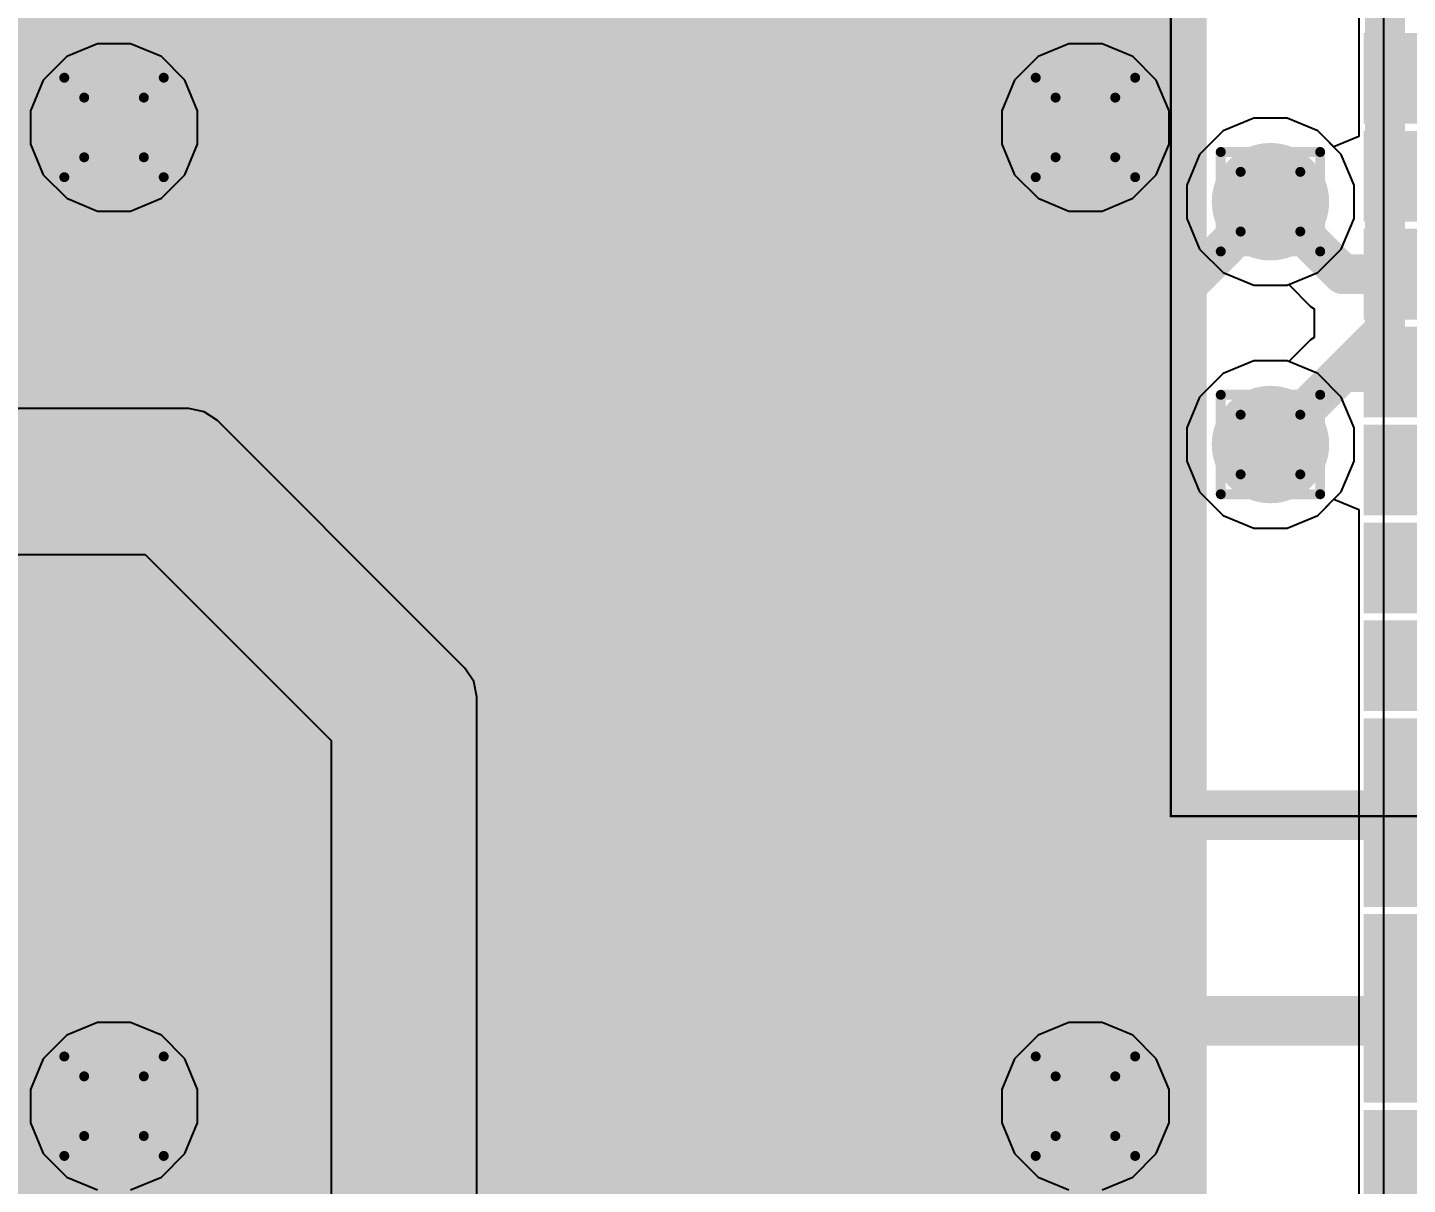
# Model space of a CAD drawing. Header units: inches. Extents: x -6 to 5433, y -4 to 5447.
# Drawn here: x 23.76 to 30.81, y 10.66 to 16.57 of the extents above; entities that cross this region are included whole.
import ezdxf

# ---------------------------------------------------------------- set-up
doc = ezdxf.new("R2010")
doc.units = ezdxf.units.IN
for name, color, linetype in [('Bottom Layer', 5, 'Continuous'), ('Drill Drawing', 1, 'Continuous'), ('Ground', 16, 'Continuous'), ('Mechanical 4', 56, 'Continuous'), ('Power', 76, 'Continuous'), ('Top Layer', 1, 'Continuous'), ('Top Paste', 8, 'Continuous'), ('Top Solder', 216, 'Continuous'), ('Via Holes', 16, 'Continuous')]:
    doc.layers.add(name, color=color, linetype=linetype)
doc.styles.add('Arial', font='', dxfattribs={"height": 0.2})
doc.styles.get('Arial').set_extended_font_data('Arial')

# ---------------------------------------------------------------- blocks, each defined once
blk = doc.blocks.new('64_VQFN__9_9__22')
at = {"layer": 'Top Layer'}
for points in [[(-3.00000035, 3.00000289), (3.00000035, 3.00000289), (3.00000035, -2.99999781), (-3.00000035, -2.99999781)], [(4.00499961, 2.88000186), (4.865000429999999, 2.88000186), (4.865000429999999, 2.62000238), (4.00499961, 2.62000238)], [(4.00499961, 2.38000286), (4.865000429999999, 2.38000286), (4.865000429999999, 2.12000338), (4.00499961, 2.12000338)], [(4.00499961, 1.88000132), (4.865000429999999, 1.88000132), (4.865000429999999, 1.62000184), (4.00499961, 1.62000184)], [(4.00499961, 1.38000232), (4.865000429999999, 1.38000232), (4.865000429999999, 1.12000284), (4.00499961, 1.12000284)], [(4.00499961, 0.8800033199999999), (4.865000429999999, 0.8800033199999999), (4.865000429999999, 0.62000384), (4.00499961, 0.62000384)], [(4.00499961, 0.38000178), (4.865000429999999, 0.38000178), (4.865000429999999, 0.1200023), (4.00499961, 0.1200023)], [(4.00499961, -0.11999722), (4.865000429999999, -0.11999722), (4.865000429999999, -0.3799967), (4.00499961, -0.3799967)], [(4.00499961, -0.61999876), (4.865000429999999, -0.61999876), (4.865000429999999, -0.8799982399999999), (4.00499961, -0.8799982399999999)], [(4.00499961, -1.11999776), (4.865000429999999, -1.11999776), (4.865000429999999, -1.37999724), (4.00499961, -1.37999724)], [(4.00499961, -1.61999676), (4.865000429999999, -1.61999676), (4.865000429999999, -1.87999624), (4.00499961, -1.87999624)], [(4.00499961, -2.1199983), (4.865000429999999, -2.1199983), (4.865000429999999, -2.37999778), (4.00499961, -2.37999778)], [(4.00499961, -2.6199973), (4.865000429999999, -2.6199973), (4.865000429999999, -2.87999678), (4.00499961, -2.87999678)]]:
    blk.add_hatch(color=1, dxfattribs=at).paths.add_polyline_path(points)
at = {"layer": 'Top Paste'}
for points in [[(4.00499961, 2.88000186), (4.865000429999999, 2.88000186), (4.865000429999999, 2.62000238), (4.00499961, 2.62000238)], [(4.00499961, 2.38000286), (4.865000429999999, 2.38000286), (4.865000429999999, 2.12000338), (4.00499961, 2.12000338)], [(4.00499961, 1.88000132), (4.865000429999999, 1.88000132), (4.865000429999999, 1.62000184), (4.00499961, 1.62000184)], [(4.00499961, 1.38000232), (4.865000429999999, 1.38000232), (4.865000429999999, 1.12000284), (4.00499961, 1.12000284)], [(4.00499961, 0.8800033199999999), (4.865000429999999, 0.8800033199999999), (4.865000429999999, 0.62000384), (4.00499961, 0.62000384)], [(4.00499961, 0.38000178), (4.865000429999999, 0.38000178), (4.865000429999999, 0.1200023), (4.00499961, 0.1200023)], [(4.00499961, -0.11999722), (4.865000429999999, -0.11999722), (4.865000429999999, -0.3799967), (4.00499961, -0.3799967)], [(4.00499961, -0.61999876), (4.865000429999999, -0.61999876), (4.865000429999999, -0.8799982399999999), (4.00499961, -0.8799982399999999)], [(4.00499961, -1.11999776), (4.865000429999999, -1.11999776), (4.865000429999999, -1.37999724), (4.00499961, -1.37999724)], [(4.00499961, -1.61999676), (4.865000429999999, -1.61999676), (4.865000429999999, -1.87999624), (4.00499961, -1.87999624)], [(4.00499961, -2.1199983), (4.865000429999999, -2.1199983), (4.865000429999999, -2.37999778), (4.00499961, -2.37999778)], [(4.00499961, -2.6199973), (4.865000429999999, -2.6199973), (4.865000429999999, -2.87999678), (4.00499961, -2.87999678)]]:
    blk.add_hatch(color=8, dxfattribs=at).paths.add_polyline_path(points)
at = {"layer": 'Top Solder'}
for points in [[(-3.10160035, 3.10160289), (3.10160035, 3.10160289), (3.10160035, -3.10159781), (-3.10160035, -3.10159781)], [(3.90339961, 2.98160186), (4.96660043, 2.98160186), (4.96660043, 2.518402379999999), (3.90339961, 2.518402379999999)], [(3.90339961, 2.48160286), (4.96660043, 2.48160286), (4.96660043, 2.01840338), (3.90339961, 2.01840338)], [(3.90339961, 1.98160132), (4.96660043, 1.98160132), (4.96660043, 1.51840184), (3.90339961, 1.51840184)], [(3.90339961, 1.48160232), (4.96660043, 1.48160232), (4.96660043, 1.01840284), (3.90339961, 1.01840284)], [(3.90339961, 0.98160332), (4.96660043, 0.98160332), (4.96660043, 0.51840384), (3.90339961, 0.51840384)], [(3.90339961, 0.48160178), (4.96660043, 0.48160178), (4.96660043, 0.0184023), (3.90339961, 0.0184023)], [(3.90339961, -0.01839722), (4.96660043, -0.01839722), (4.96660043, -0.4815967), (3.90339961, -0.4815967)], [(3.90339961, -0.51839876), (4.96660043, -0.51839876), (4.96660043, -0.98159824), (3.90339961, -0.98159824)], [(3.90339961, -1.01839776), (4.96660043, -1.01839776), (4.96660043, -1.48159724), (3.90339961, -1.48159724)], [(3.90339961, -1.51839676), (4.96660043, -1.51839676), (4.96660043, -1.98159624), (3.90339961, -1.98159624)], [(3.90339961, -2.0183983), (4.96660043, -2.0183983), (4.96660043, -2.48159778), (3.90339961, -2.48159778)], [(3.90339961, -2.5183973), (4.96660043, -2.5183973), (4.96660043, -2.98159678), (3.90339961, -2.98159678)]]:
    blk.add_hatch(color=216, dxfattribs=at).paths.add_polyline_path(points)

msp = doc.modelspace()

# ---------------------------------------------------------------- hatches: boundary and pattern name
at = {"layer": 'Bottom Layer'}
h = msp.add_hatch(color=5, dxfattribs=at)
edge = h.paths.add_edge_path()
edge.add_arc((24.1980339, 16.06235294), 0.2999994, 0, 360)
h = msp.add_hatch(color=5, dxfattribs=at)
edge = h.paths.add_edge_path()
edge.add_arc((29.16123454, 16.06235294), 0.2999994, 0, 360)
h = msp.add_hatch(color=5, dxfattribs=at)
edge = h.paths.add_edge_path()
edge.add_arc((30.10663524, 15.68305474), 0.2999994, 0, 360)
h = msp.add_hatch(color=5, dxfattribs=at)
edge = h.paths.add_edge_path()
edge.add_arc((30.10663524, 14.44305214), 0.2999994, 0, 360)
h = msp.add_hatch(color=5, dxfattribs=at)
edge = h.paths.add_edge_path()
edge.add_arc((24.1980339, 11.06375486), 0.2999994, 0, 360)
h = msp.add_hatch(color=5, dxfattribs=at)
edge = h.paths.add_edge_path()
edge.add_arc((29.16123454, 11.06375486), 0.2999994, 0, 360)
at = {"layer": 'Ground'}
h = msp.add_hatch(color=16, dxfattribs=at)
edge = h.paths.add_edge_path()
edge.add_arc((24.1980339, 16.06235294), 0.2999994, 0, 360)
h = msp.add_hatch(color=16, dxfattribs=at)
edge = h.paths.add_edge_path()
edge.add_arc((29.16123454, 16.06235294), 0.2999994, 0, 360)
h = msp.add_hatch(color=16, dxfattribs=at)
edge = h.paths.add_edge_path()
edge.add_arc((30.10663524, 15.68305474), 0.2999994, 0, 360)
h = msp.add_hatch(color=16, dxfattribs=at)
edge = h.paths.add_edge_path()
edge.add_arc((30.10663524, 14.44305214), 0.2999994, 0, 360)
h = msp.add_hatch(color=16, dxfattribs=at)
edge = h.paths.add_edge_path()
edge.add_arc((24.1980339, 11.06375486), 0.2999994, 0, 360)
h = msp.add_hatch(color=16, dxfattribs=at)
edge = h.paths.add_edge_path()
edge.add_arc((29.16123454, 11.06375486), 0.2999994, 0, 360)
at = {"layer": 'Power'}
h = msp.add_hatch(color=76, dxfattribs=at)
edge = h.paths.add_edge_path()
edge.add_arc((24.1980339, 16.06235294), 0.2999994, 0, 360)
h = msp.add_hatch(color=76, dxfattribs=at)
edge = h.paths.add_edge_path()
edge.add_arc((29.16123454, 16.06235294), 0.2999994, 0, 360)
h = msp.add_hatch(color=76, dxfattribs=at)
edge = h.paths.add_edge_path()
edge.add_arc((30.10663524, 15.68305474), 0.2999994, 0, 360)
h = msp.add_hatch(color=76, dxfattribs=at)
edge = h.paths.add_edge_path()
edge.add_arc((30.10663524, 14.44305214), 0.2999994, 0, 360)
h = msp.add_hatch(color=76, dxfattribs=at)
edge = h.paths.add_edge_path()
edge.add_arc((24.1980339, 11.06375486), 0.2999994, 0, 360)
h = msp.add_hatch(color=76, dxfattribs=at)
edge = h.paths.add_edge_path()
edge.add_arc((29.16123454, 11.06375486), 0.2999994, 0, 360)
at = {"layer": 'Top Layer'}
h = msp.add_hatch(color=1, dxfattribs=at)
edge = h.paths.add_edge_path()
edge.add_arc((24.1980339, 16.06235294), 0.2999994, 0, 360)
h = msp.add_hatch(color=1, dxfattribs=at)
edge = h.paths.add_edge_path()
edge.add_arc((29.16123454, 16.06235294), 0.2999994, 0, 360)
h = msp.add_hatch(color=1, dxfattribs=at)
edge = h.paths.add_edge_path()
edge.add_arc((30.10663524, 15.68305474), 0.2999994, 0, 360)
h = msp.add_hatch(color=1, dxfattribs=at)
edge = h.paths.add_edge_path()
edge.add_arc((30.10663524, 14.44305214), 0.2999994, 0, 360)
h = msp.add_hatch(color=1, dxfattribs=at)
edge = h.paths.add_edge_path()
edge.add_arc((24.1980339, 11.06375486), 0.2999994, 0, 360)
h = msp.add_hatch(color=1, dxfattribs=at)
edge = h.paths.add_edge_path()
edge.add_arc((29.16123454, 11.06375486), 0.2999994, 0, 360)
at = {"layer": 'Via Holes'}
h = msp.add_hatch(color=7, dxfattribs=at)
edge = h.paths.add_edge_path()
edge.add_arc((24.1980339, 16.06235294), 0.1499997, 0, 360)
h = msp.add_hatch(color=7, dxfattribs=at)
edge = h.paths.add_edge_path()
edge.add_arc((29.16123454, 16.06235294), 0.1499997, 0, 360)
h = msp.add_hatch(color=7, dxfattribs=at)
edge = h.paths.add_edge_path()
edge.add_arc((30.10663524, 15.68305474), 0.1499997, 0, 360)
h = msp.add_hatch(color=7, dxfattribs=at)
edge = h.paths.add_edge_path()
edge.add_arc((30.10663524, 14.44305214), 0.1499997, 0, 360)
h = msp.add_hatch(color=7, dxfattribs=at)
edge = h.paths.add_edge_path()
edge.add_arc((24.1980339, 11.06375486), 0.1499997, 0, 360)
h = msp.add_hatch(color=7, dxfattribs=at)
edge = h.paths.add_edge_path()
edge.add_arc((29.16123454, 11.06375486), 0.1499997, 0, 360)

# ---------------------------------------------------------------- linework, layer by layer
at = {"layer": 'Bottom Layer'}
for points in [[(30.69155914, 15.02797604, 0.2032, 0.2032, 0), (30.69155914, 22.34024996, 0.2032, 0.2032, 0)], [(29.09493545999999, 14.67135496, 0.2032, 0.2032, 0), (30.10663524, 15.68305474, 0.2032, 0.2032, 0)], [(30.10663524, 14.44305214, 0.2032, 0.2032, 0), (30.69155914, 15.02797604, 0.2032, 0.2032, 0)], [(11.88665898, 14.67135496, 0.2032, 0.2032, 0), (29.09493545999999, 14.67135496, 0.2032, 0.2032, 0)]]:
    msp.add_lwpolyline(points, format="xyseb", dxfattribs=at)
for points in [[(30.05583524, 15.68305474, 0.1016, 0.1016, 1), (30.15743524, 15.68305474, 0.1016, 0.1016, 1)], [(30.64075914, 15.02797604, 0.1016, 0.1016, 1), (30.74235914, 15.02797604, 0.1016, 0.1016, 1)], [(30.64075914, 15.02797604, 0.1016, 0.1016, 1), (30.74235914, 15.02797604, 0.1016, 0.1016, 1)], [(29.04413546, 14.67135496, 0.1016, 0.1016, 1), (29.14573546, 14.67135496, 0.1016, 0.1016, 1)], [(29.04413546, 14.67135496, 0.1016, 0.1016, 1), (29.14573546, 14.67135496, 0.1016, 0.1016, 1)], [(30.05583524, 14.44305214, 0.1016, 0.1016, 1), (30.15743524, 14.44305214, 0.1016, 0.1016, 1)]]:
    msp.add_lwpolyline(points, format="xyseb", close=True, dxfattribs=at)
at = {"layer": 'Drill Drawing'}
for points in [[(23.9440339, 16.31635294, 0.0508, 0.0508, 0), (24.4520339, 16.31635294, 0.0508, 0.0508, 0)], [(23.9440339, 15.80835294, 0.0508, 0.0508, 0), (23.9440339, 16.31635294, 0.0508, 0.0508, 0)], [(24.4520339, 15.80835294, 0.0508, 0.0508, 0), (24.4520339, 16.31635294, 0.0508, 0.0508, 0)], [(28.90723454, 16.31635294, 0.0508, 0.0508, 0), (29.41523454, 16.31635294, 0.0508, 0.0508, 0)], [(28.90723454, 15.80835294, 0.0508, 0.0508, 0), (28.90723454, 16.31635294, 0.0508, 0.0508, 0)], [(29.41523454, 15.80835294, 0.0508, 0.0508, 0), (29.41523454, 16.31635294, 0.0508, 0.0508, 0)], [(24.0456339, 16.21475294, 0.0508, 0.0508, 0), (24.3504339, 16.21475294, 0.0508, 0.0508, 0)], [(24.0456339, 15.90995294, 0.0508, 0.0508, 0), (24.0456339, 16.21475294, 0.0508, 0.0508, 0)], [(24.3504339, 15.90995294, 0.0508, 0.0508, 0), (24.3504339, 16.21475294, 0.0508, 0.0508, 0)], [(29.00883454, 16.21475294, 0.0508, 0.0508, 0), (29.31363454, 16.21475294, 0.0508, 0.0508, 0)], [(29.00883454, 15.90995294, 0.0508, 0.0508, 0), (29.00883454, 16.21475294, 0.0508, 0.0508, 0)], [(29.31363454, 15.90995294, 0.0508, 0.0508, 0), (29.31363454, 16.21475294, 0.0508, 0.0508, 0)], [(24.0456339, 15.90995294, 0.0508, 0.0508, 0), (24.3504339, 15.90995294, 0.0508, 0.0508, 0)], [(29.00883454, 15.90995294, 0.0508, 0.0508, 0), (29.31363454, 15.90995294, 0.0508, 0.0508, 0)], [(29.85263524, 15.93705474, 0.0508, 0.0508, 0), (30.36063524, 15.93705474, 0.0508, 0.0508, 0)], [(29.85263524, 15.42905474, 0.0508, 0.0508, 0), (29.85263524, 15.93705474, 0.0508, 0.0508, 0)], [(30.36063524, 15.42905474, 0.0508, 0.0508, 0), (30.36063524, 15.93705474, 0.0508, 0.0508, 0)], [(23.9440339, 15.80835294, 0.0508, 0.0508, 0), (24.4520339, 15.80835294, 0.0508, 0.0508, 0)], [(28.90723454, 15.80835294, 0.0508, 0.0508, 0), (29.41523454, 15.80835294, 0.0508, 0.0508, 0)], [(29.95423524, 15.83545474, 0.0508, 0.0508, 0), (30.25903524, 15.83545474, 0.0508, 0.0508, 0)], [(29.95423524, 15.53065474, 0.0508, 0.0508, 0), (29.95423524, 15.83545474, 0.0508, 0.0508, 0)], [(30.25903524, 15.53065474, 0.0508, 0.0508, 0), (30.25903524, 15.83545474, 0.0508, 0.0508, 0)], [(29.95423524, 15.53065474, 0.0508, 0.0508, 0), (30.25903524, 15.53065474, 0.0508, 0.0508, 0)], [(29.85263524, 15.42905474, 0.0508, 0.0508, 0), (30.36063524, 15.42905474, 0.0508, 0.0508, 0)], [(29.85263524, 14.69705214, 0.0508, 0.0508, 0), (30.36063524, 14.69705214, 0.0508, 0.0508, 0)], [(29.85263524, 14.18905214, 0.0508, 0.0508, 0), (29.85263524, 14.69705214, 0.0508, 0.0508, 0)], [(30.36063524, 14.18905214, 0.0508, 0.0508, 0), (30.36063524, 14.69705214, 0.0508, 0.0508, 0)], [(29.95423524, 14.59545214, 0.0508, 0.0508, 0), (30.25903524, 14.59545214, 0.0508, 0.0508, 0)], [(29.95423524, 14.29065214, 0.0508, 0.0508, 0), (29.95423524, 14.59545214, 0.0508, 0.0508, 0)], [(30.25903524, 14.29065214, 0.0508, 0.0508, 0), (30.25903524, 14.59545214, 0.0508, 0.0508, 0)], [(29.95423524, 14.29065214, 0.0508, 0.0508, 0), (30.25903524, 14.29065214, 0.0508, 0.0508, 0)], [(29.85263524, 14.18905214, 0.0508, 0.0508, 0), (30.36063524, 14.18905214, 0.0508, 0.0508, 0)], [(23.9440339, 11.31775486, 0.0508, 0.0508, 0), (24.4520339, 11.31775486, 0.0508, 0.0508, 0)], [(23.9440339, 10.80975486, 0.0508, 0.0508, 0), (23.9440339, 11.31775486, 0.0508, 0.0508, 0)], [(24.4520339, 10.80975486, 0.0508, 0.0508, 0), (24.4520339, 11.31775486, 0.0508, 0.0508, 0)], [(28.90723454, 11.31775486, 0.0508, 0.0508, 0), (29.41523454, 11.31775486, 0.0508, 0.0508, 0)], [(28.90723454, 10.80975486, 0.0508, 0.0508, 0), (28.90723454, 11.31775486, 0.0508, 0.0508, 0)], [(29.41523454, 10.80975486, 0.0508, 0.0508, 0), (29.41523454, 11.31775486, 0.0508, 0.0508, 0)], [(24.0456339, 11.21615486, 0.0508, 0.0508, 0), (24.3504339, 11.21615486, 0.0508, 0.0508, 0)], [(24.0456339, 10.91135486, 0.0508, 0.0508, 0), (24.0456339, 11.21615486, 0.0508, 0.0508, 0)], [(24.3504339, 10.91135486, 0.0508, 0.0508, 0), (24.3504339, 11.21615486, 0.0508, 0.0508, 0)], [(29.00883454, 11.21615486, 0.0508, 0.0508, 0), (29.31363454, 11.21615486, 0.0508, 0.0508, 0)], [(29.00883454, 10.91135486, 0.0508, 0.0508, 0), (29.00883454, 11.21615486, 0.0508, 0.0508, 0)], [(29.31363454, 10.91135486, 0.0508, 0.0508, 0), (29.31363454, 11.21615486, 0.0508, 0.0508, 0)], [(24.0456339, 10.91135486, 0.0508, 0.0508, 0), (24.3504339, 10.91135486, 0.0508, 0.0508, 0)], [(29.00883454, 10.91135486, 0.0508, 0.0508, 0), (29.31363454, 10.91135486, 0.0508, 0.0508, 0)], [(23.9440339, 10.80975486, 0.0508, 0.0508, 0), (24.4520339, 10.80975486, 0.0508, 0.0508, 0)], [(28.90723454, 10.80975486, 0.0508, 0.0508, 0), (29.41523454, 10.80975486, 0.0508, 0.0508, 0)]]:
    msp.add_lwpolyline(points, format="xyseb", dxfattribs=at)
for points in [[(23.9313339, 16.31635294, 0.0254, 0.0254, 1), (23.9567339, 16.31635294, 0.0254, 0.0254, 1)], [(23.9313339, 16.31635294, 0.0254, 0.0254, 1), (23.9567339, 16.31635294, 0.0254, 0.0254, 1)], [(24.4393339, 16.31635294, 0.0254, 0.0254, 1), (24.4647339, 16.31635294, 0.0254, 0.0254, 1)], [(24.4393339, 16.31635294, 0.0254, 0.0254, 1), (24.4647339, 16.31635294, 0.0254, 0.0254, 1)], [(28.89453454, 16.31635294, 0.0254, 0.0254, 1), (28.91993454, 16.31635294, 0.0254, 0.0254, 1)], [(28.89453454, 16.31635294, 0.0254, 0.0254, 1), (28.91993454, 16.31635294, 0.0254, 0.0254, 1)], [(29.40253453999999, 16.31635294, 0.0254, 0.0254, 1), (29.42793454, 16.31635294, 0.0254, 0.0254, 1)], [(29.40253453999999, 16.31635294, 0.0254, 0.0254, 1), (29.42793454, 16.31635294, 0.0254, 0.0254, 1)], [(24.0329339, 16.21475294, 0.0254, 0.0254, 1), (24.0583339, 16.21475294, 0.0254, 0.0254, 1)], [(24.0329339, 16.21475294, 0.0254, 0.0254, 1), (24.0583339, 16.21475294, 0.0254, 0.0254, 1)], [(24.3377339, 16.21475294, 0.0254, 0.0254, 1), (24.3631339, 16.21475294, 0.0254, 0.0254, 1)], [(24.3377339, 16.21475294, 0.0254, 0.0254, 1), (24.3631339, 16.21475294, 0.0254, 0.0254, 1)], [(28.99613454, 16.21475294, 0.0254, 0.0254, 1), (29.02153454, 16.21475294, 0.0254, 0.0254, 1)], [(28.99613454, 16.21475294, 0.0254, 0.0254, 1), (29.02153454, 16.21475294, 0.0254, 0.0254, 1)], [(29.30093454, 16.21475294, 0.0254, 0.0254, 1), (29.32633454, 16.21475294, 0.0254, 0.0254, 1)], [(29.30093454, 16.21475294, 0.0254, 0.0254, 1), (29.32633454, 16.21475294, 0.0254, 0.0254, 1)], [(24.0329339, 15.90995294, 0.0254, 0.0254, 1), (24.0583339, 15.90995294, 0.0254, 0.0254, 1)], [(24.0329339, 15.90995294, 0.0254, 0.0254, 1), (24.0583339, 15.90995294, 0.0254, 0.0254, 1)], [(24.3377339, 15.90995294, 0.0254, 0.0254, 1), (24.3631339, 15.90995294, 0.0254, 0.0254, 1)], [(24.3377339, 15.90995294, 0.0254, 0.0254, 1), (24.3631339, 15.90995294, 0.0254, 0.0254, 1)], [(28.99613454, 15.90995294, 0.0254, 0.0254, 1), (29.02153454, 15.90995294, 0.0254, 0.0254, 1)], [(28.99613454, 15.90995294, 0.0254, 0.0254, 1), (29.02153454, 15.90995294, 0.0254, 0.0254, 1)], [(29.30093454, 15.90995294, 0.0254, 0.0254, 1), (29.32633454, 15.90995294, 0.0254, 0.0254, 1)], [(29.30093454, 15.90995294, 0.0254, 0.0254, 1), (29.32633454, 15.90995294, 0.0254, 0.0254, 1)], [(29.83993524, 15.93705474, 0.0254, 0.0254, 1), (29.86533524, 15.93705474, 0.0254, 0.0254, 1)], [(29.83993524, 15.93705474, 0.0254, 0.0254, 1), (29.86533524, 15.93705474, 0.0254, 0.0254, 1)], [(30.34793524, 15.93705474, 0.0254, 0.0254, 1), (30.37333524, 15.93705474, 0.0254, 0.0254, 1)], [(30.34793524, 15.93705474, 0.0254, 0.0254, 1), (30.37333524, 15.93705474, 0.0254, 0.0254, 1)], [(23.9313339, 15.80835294, 0.0254, 0.0254, 1), (23.9567339, 15.80835294, 0.0254, 0.0254, 1)], [(23.9313339, 15.80835294, 0.0254, 0.0254, 1), (23.9567339, 15.80835294, 0.0254, 0.0254, 1)], [(24.4393339, 15.80835294, 0.0254, 0.0254, 1), (24.4647339, 15.80835294, 0.0254, 0.0254, 1)], [(24.4393339, 15.80835294, 0.0254, 0.0254, 1), (24.4647339, 15.80835294, 0.0254, 0.0254, 1)], [(28.89453454, 15.80835294, 0.0254, 0.0254, 1), (28.91993454, 15.80835294, 0.0254, 0.0254, 1)], [(28.89453454, 15.80835294, 0.0254, 0.0254, 1), (28.91993454, 15.80835294, 0.0254, 0.0254, 1)], [(29.40253453999999, 15.80835294, 0.0254, 0.0254, 1), (29.42793454, 15.80835294, 0.0254, 0.0254, 1)], [(29.40253453999999, 15.80835294, 0.0254, 0.0254, 1), (29.42793454, 15.80835294, 0.0254, 0.0254, 1)], [(29.94153524, 15.83545474, 0.0254, 0.0254, 1), (29.96693524, 15.83545474, 0.0254, 0.0254, 1)], [(29.94153524, 15.83545474, 0.0254, 0.0254, 1), (29.96693524, 15.83545474, 0.0254, 0.0254, 1)], [(30.24633524, 15.83545474, 0.0254, 0.0254, 1), (30.27173524, 15.83545474, 0.0254, 0.0254, 1)], [(30.24633524, 15.83545474, 0.0254, 0.0254, 1), (30.27173524, 15.83545474, 0.0254, 0.0254, 1)], [(29.94153524, 15.53065474, 0.0254, 0.0254, 1), (29.96693524, 15.53065474, 0.0254, 0.0254, 1)], [(29.94153524, 15.53065474, 0.0254, 0.0254, 1), (29.96693524, 15.53065474, 0.0254, 0.0254, 1)], [(30.24633524, 15.53065474, 0.0254, 0.0254, 1), (30.27173524, 15.53065474, 0.0254, 0.0254, 1)], [(30.24633524, 15.53065474, 0.0254, 0.0254, 1), (30.27173524, 15.53065474, 0.0254, 0.0254, 1)], [(29.83993524, 15.42905474, 0.0254, 0.0254, 1), (29.86533524, 15.42905474, 0.0254, 0.0254, 1)], [(29.83993524, 15.42905474, 0.0254, 0.0254, 1), (29.86533524, 15.42905474, 0.0254, 0.0254, 1)], [(30.34793524, 15.42905474, 0.0254, 0.0254, 1), (30.37333524, 15.42905474, 0.0254, 0.0254, 1)], [(30.34793524, 15.42905474, 0.0254, 0.0254, 1), (30.37333524, 15.42905474, 0.0254, 0.0254, 1)], [(29.83993524, 14.69705214, 0.0254, 0.0254, 1), (29.86533524, 14.69705214, 0.0254, 0.0254, 1)], [(29.83993524, 14.69705214, 0.0254, 0.0254, 1), (29.86533524, 14.69705214, 0.0254, 0.0254, 1)], [(30.34793524, 14.69705214, 0.0254, 0.0254, 1), (30.37333524, 14.69705214, 0.0254, 0.0254, 1)], [(30.34793524, 14.69705214, 0.0254, 0.0254, 1), (30.37333524, 14.69705214, 0.0254, 0.0254, 1)], [(29.94153524, 14.59545214, 0.0254, 0.0254, 1), (29.96693524, 14.59545214, 0.0254, 0.0254, 1)], [(29.94153524, 14.59545214, 0.0254, 0.0254, 1), (29.96693524, 14.59545214, 0.0254, 0.0254, 1)], [(30.24633524, 14.59545214, 0.0254, 0.0254, 1), (30.27173524, 14.59545214, 0.0254, 0.0254, 1)], [(30.24633524, 14.59545214, 0.0254, 0.0254, 1), (30.27173524, 14.59545214, 0.0254, 0.0254, 1)], [(29.94153524, 14.29065214, 0.0254, 0.0254, 1), (29.96693524, 14.29065214, 0.0254, 0.0254, 1)], [(29.94153524, 14.29065214, 0.0254, 0.0254, 1), (29.96693524, 14.29065214, 0.0254, 0.0254, 1)], [(30.24633524, 14.29065214, 0.0254, 0.0254, 1), (30.27173524, 14.29065214, 0.0254, 0.0254, 1)], [(30.24633524, 14.29065214, 0.0254, 0.0254, 1), (30.27173524, 14.29065214, 0.0254, 0.0254, 1)], [(29.83993524, 14.18905214, 0.0254, 0.0254, 1), (29.86533524, 14.18905214, 0.0254, 0.0254, 1)], [(29.83993524, 14.18905214, 0.0254, 0.0254, 1), (29.86533524, 14.18905214, 0.0254, 0.0254, 1)], [(30.34793524, 14.18905214, 0.0254, 0.0254, 1), (30.37333524, 14.18905214, 0.0254, 0.0254, 1)], [(30.34793524, 14.18905214, 0.0254, 0.0254, 1), (30.37333524, 14.18905214, 0.0254, 0.0254, 1)], [(23.9313339, 11.31775486, 0.0254, 0.0254, 1), (23.9567339, 11.31775486, 0.0254, 0.0254, 1)], [(23.9313339, 11.31775486, 0.0254, 0.0254, 1), (23.9567339, 11.31775486, 0.0254, 0.0254, 1)], [(24.4393339, 11.31775486, 0.0254, 0.0254, 1), (24.4647339, 11.31775486, 0.0254, 0.0254, 1)], [(24.4393339, 11.31775486, 0.0254, 0.0254, 1), (24.4647339, 11.31775486, 0.0254, 0.0254, 1)], [(28.89453454, 11.31775486, 0.0254, 0.0254, 1), (28.91993454, 11.31775486, 0.0254, 0.0254, 1)], [(28.89453454, 11.31775486, 0.0254, 0.0254, 1), (28.91993454, 11.31775486, 0.0254, 0.0254, 1)], [(29.40253453999999, 11.31775486, 0.0254, 0.0254, 1), (29.42793454, 11.31775486, 0.0254, 0.0254, 1)], [(29.40253453999999, 11.31775486, 0.0254, 0.0254, 1), (29.42793454, 11.31775486, 0.0254, 0.0254, 1)], [(24.0329339, 11.21615486, 0.0254, 0.0254, 1), (24.0583339, 11.21615486, 0.0254, 0.0254, 1)], [(24.0329339, 11.21615486, 0.0254, 0.0254, 1), (24.0583339, 11.21615486, 0.0254, 0.0254, 1)], [(24.3377339, 11.21615486, 0.0254, 0.0254, 1), (24.3631339, 11.21615486, 0.0254, 0.0254, 1)], [(24.3377339, 11.21615486, 0.0254, 0.0254, 1), (24.3631339, 11.21615486, 0.0254, 0.0254, 1)], [(28.99613454, 11.21615486, 0.0254, 0.0254, 1), (29.02153454, 11.21615486, 0.0254, 0.0254, 1)], [(28.99613454, 11.21615486, 0.0254, 0.0254, 1), (29.02153454, 11.21615486, 0.0254, 0.0254, 1)], [(29.30093454, 11.21615486, 0.0254, 0.0254, 1), (29.32633454, 11.21615486, 0.0254, 0.0254, 1)], [(29.30093454, 11.21615486, 0.0254, 0.0254, 1), (29.32633454, 11.21615486, 0.0254, 0.0254, 1)], [(24.0329339, 10.91135486, 0.0254, 0.0254, 1), (24.0583339, 10.91135486, 0.0254, 0.0254, 1)], [(24.0329339, 10.91135486, 0.0254, 0.0254, 1), (24.0583339, 10.91135486, 0.0254, 0.0254, 1)], [(24.3377339, 10.91135486, 0.0254, 0.0254, 1), (24.3631339, 10.91135486, 0.0254, 0.0254, 1)], [(24.3377339, 10.91135486, 0.0254, 0.0254, 1), (24.3631339, 10.91135486, 0.0254, 0.0254, 1)], [(28.99613454, 10.91135486, 0.0254, 0.0254, 1), (29.02153454, 10.91135486, 0.0254, 0.0254, 1)], [(28.99613454, 10.91135486, 0.0254, 0.0254, 1), (29.02153454, 10.91135486, 0.0254, 0.0254, 1)], [(29.30093454, 10.91135486, 0.0254, 0.0254, 1), (29.32633454, 10.91135486, 0.0254, 0.0254, 1)], [(29.30093454, 10.91135486, 0.0254, 0.0254, 1), (29.32633454, 10.91135486, 0.0254, 0.0254, 1)], [(23.9313339, 10.80975486, 0.0254, 0.0254, 1), (23.9567339, 10.80975486, 0.0254, 0.0254, 1)], [(23.9313339, 10.80975486, 0.0254, 0.0254, 1), (23.9567339, 10.80975486, 0.0254, 0.0254, 1)], [(24.4393339, 10.80975486, 0.0254, 0.0254, 1), (24.4647339, 10.80975486, 0.0254, 0.0254, 1)], [(24.4393339, 10.80975486, 0.0254, 0.0254, 1), (24.4647339, 10.80975486, 0.0254, 0.0254, 1)], [(28.89453454, 10.80975486, 0.0254, 0.0254, 1), (28.91993454, 10.80975486, 0.0254, 0.0254, 1)], [(28.89453454, 10.80975486, 0.0254, 0.0254, 1), (28.91993454, 10.80975486, 0.0254, 0.0254, 1)], [(29.40253453999999, 10.80975486, 0.0254, 0.0254, 1), (29.42793454, 10.80975486, 0.0254, 0.0254, 1)], [(29.40253453999999, 10.80975486, 0.0254, 0.0254, 1), (29.42793454, 10.80975486, 0.0254, 0.0254, 1)]]:
    msp.add_lwpolyline(points, format="xyseb", close=True, dxfattribs=at)
at = {"layer": 'Ground'}
for p, q in [((30.02170018, 16.11005414), (29.8647612, 16.04504538)), ((30.1915703, 16.11005414), (30.02170018, 16.11005414)), ((30.34850928, 16.04504538), (30.1915703, 16.11005414)), ((29.8647612, 16.04504538), (29.7446446, 15.92492878)), ((30.46862588, 15.92492878), (30.34850928, 16.04504538)), ((29.7446446, 15.92492878), (29.67963584, 15.7679898)), ((30.53363464, 15.7679898), (30.46862588, 15.92492878)), ((29.67963584, 15.7679898), (29.67963584, 15.59811968)), ((30.53363464, 15.59811968), (30.53363464, 15.7679898)), ((29.67963584, 15.59811968), (29.7446446, 15.4411807)), ((30.46862588, 15.4411807), (30.53363464, 15.59811968)), ((29.7446446, 15.4411807), (29.8647612, 15.3210641)), ((30.34850928, 15.3210641), (30.46862588, 15.4411807)), ((29.8647612, 15.3210641), (30.02170018, 15.25605534)), ((30.1915703, 15.25605534), (30.34850928, 15.3210641)), ((30.02170018, 15.25605534), (30.1915703, 15.25605534)), ((29.8647612, 14.80504278), (29.7446446, 14.68492618)), ((30.02170018, 14.87005154), (29.8647612, 14.80504278)), ((30.1915703, 14.87005154), (30.02170018, 14.87005154)), ((30.34850928, 14.80504278), (30.1915703, 14.87005154)), ((30.46862588, 14.68492618), (30.34850928, 14.80504278)), ((29.7446446, 14.68492618), (29.67963584, 14.5279872)), ((30.53363464, 14.5279872), (30.46862588, 14.68492618)), ((24.57959524, 14.6263487), (22.1216855, 14.6263487)), ((24.57960794, 14.62635124), (24.57959524, 14.6263487)), ((24.65889404, 14.61057784), (24.57960794, 14.62635124)), ((24.72610752, 14.5656681), (24.65889404, 14.61057784)), ((25.82419016, 13.46758292), (24.72610752, 14.5656681)), ((29.67963584, 14.5279872), (29.67963584, 14.35811708)), ((30.53363464, 14.35811708), (30.53363464, 14.5279872)), ((29.67963584, 14.35811708), (29.7446446, 14.2011781)), ((30.46862588, 14.2011781), (30.53363464, 14.35811708)), ((29.7446446, 14.2011781), (29.8647612, 14.0810615)), ((30.34850928, 14.0810615), (30.46862588, 14.2011781)), ((29.8647612, 14.0810615), (30.02170018, 14.01605274)), ((30.1915703, 14.01605274), (30.34850928, 14.0810615)), ((30.02170018, 14.01605274), (30.1915703, 14.01605274)), ((23.57600568, 13.88178834), (24.35702012, 13.88178834)), ((24.35702012, 13.88178834), (25.3073535, 12.9314575)), ((25.82419778, 13.46757784), (25.82419016, 13.46758292)), ((25.99122564, 13.30054744), (25.82419778, 13.46757784)), ((25.99123326, 13.30054236), (25.99122564, 13.30054744)), ((26.036143, 13.23332634), (25.99123326, 13.30054236)), ((26.0519164, 13.15404278), (26.036143, 13.23332634)), ((26.05191386, 13.15403008), (26.0519164, 13.15404278)), ((26.05191386, 10.55028624), (26.05191386, 13.15403008)), ((25.3073535, 12.9314575), (25.3073535, 12.18118976)), ((25.3073535, 12.18118976), (25.3073535, 10.55028624))]:
    msp.add_line(p, q, dxfattribs=at)
for points in [[(22.1216855, 14.41916852, 0.1524, 0.1524, 0), (24.57960794, 14.41916852, 0.1524, 0.1524, 0)], [(24.57960794, 14.41916852, 0.1524, 0.1524, 0), (25.6776982, 13.32107826, 0.1524, 0.1524, 0)], [(22.1216855, 14.08896852, 0.1524, 0.1524, 0), (24.4428391, 14.08896852, 0.1524, 0.1524, 0)], [(24.4428391, 14.08896852, 0.1524, 0.1524, 0), (25.51453368, 13.01727394, 0.1524, 0.1524, 0)], [(25.6776982, 13.32107826, 0.1524, 0.1524, 0), (25.84473368, 13.15404278, 0.1524, 0.1524, 0)], [(25.84473368, 10.32168624, 0.1524, 0.1524, 0), (25.84473368, 13.15404278, 0.1524, 0.1524, 0)], [(25.51453368, 12.18118976, 0.1524, 0.1524, 0), (25.51453368, 13.01727394, 0.1524, 0.1524, 0)], [(25.51453368, 10.32168624, 0.1524, 0.1524, 0), (25.51453368, 12.18118976, 0.1524, 0.1524, 0)]]:
    msp.add_lwpolyline(points, format="xyseb", dxfattribs=at)
for points in [[(24.54150794, 14.41916852, 0.0762, 0.0762, 1), (24.61770794, 14.41916852, 0.0762, 0.0762, 1)], [(24.54150794, 14.41916852, 0.0762, 0.0762, 1), (24.61770794, 14.41916852, 0.0762, 0.0762, 1)], [(24.4047391, 14.08896852, 0.0762, 0.0762, 1), (24.4809391, 14.08896852, 0.0762, 0.0762, 1)], [(24.4047391, 14.08896852, 0.0762, 0.0762, 1), (24.4809391, 14.08896852, 0.0762, 0.0762, 1)], [(25.6395982, 13.32107826, 0.0762, 0.0762, 1), (25.71579819999999, 13.32107826, 0.0762, 0.0762, 1)], [(25.6395982, 13.32107826, 0.0762, 0.0762, 1), (25.71579819999999, 13.32107826, 0.0762, 0.0762, 1)], [(25.80663368, 13.15404278, 0.0762, 0.0762, 1), (25.88283368, 13.15404278, 0.0762, 0.0762, 1)], [(25.80663368, 13.15404278, 0.0762, 0.0762, 1), (25.88283368, 13.15404278, 0.0762, 0.0762, 1)], [(25.47643368, 13.01727394, 0.0762, 0.0762, 1), (25.55263368, 13.01727394, 0.0762, 0.0762, 1)], [(25.47643368, 13.01727394, 0.0762, 0.0762, 1), (25.55263368, 13.01727394, 0.0762, 0.0762, 1)], [(25.47643368, 12.18118976, 0.0762, 0.0762, 1), (25.55263368, 12.18118976, 0.0762, 0.0762, 1)], [(25.47643368, 12.18118976, 0.0762, 0.0762, 1), (25.55263368, 12.18118976, 0.0762, 0.0762, 1)]]:
    msp.add_lwpolyline(points, format="xyseb", close=True, dxfattribs=at)
at = {"layer": 'Mechanical 4'}
for points in [[(29.59998906, 12.550013, 0.254, 0.254, 0), (29.59998906, 27.45001368, 0.254, 0.254, 0)], [(29.59718998, 12.54498888, 0.0127, 0.0127, 0), (29.59718998, 27.44498956, 0.0127, 0.0127, 0)], [(28.66870313999999, 11.50001256, 0.254, 0.254, 0), (28.66870313999999, 14.36277544, 0.254, 0.254, 0)], [(28.16070314, 13.02401256, 0.254, 0.254, 0), (28.66870313999999, 11.50001256, 0.254, 0.254, 0)], [(28.66870313999999, 11.50001256, 0.254, 0.254, 0), (29.17670314, 13.02401256, 0.254, 0.254, 0)], [(29.59998906, 12.550013, 0.254, 0.254, 0), (56.39999133999999, 12.550013, 0.254, 0.254, 0)], [(29.59718998, 12.54498888, 0.0127, 0.0127, 0), (56.39719226, 12.54498888, 0.0127, 0.0127, 0)], [(28.41470314, 11.50001256, 0.254, 0.254, 0), (34.11619034, 11.50001256, 0.254, 0.254, 0)]]:
    msp.add_lwpolyline(points, format="xyseb", dxfattribs=at)
for points in [[(28.60520314, 14.36277544, 0.127, 0.127, 1), (28.73220314, 14.36277544, 0.127, 0.127, 1)], [(28.09720314, 13.02401256, 0.127, 0.127, 1), (28.22420314, 13.02401256, 0.127, 0.127, 1)], [(29.11320314, 13.02401256, 0.127, 0.127, 1), (29.24020314, 13.02401256, 0.127, 0.127, 1)], [(29.53648906, 12.550013, 0.127, 0.127, 1), (29.66348906, 12.550013, 0.127, 0.127, 1)], [(29.53648906, 12.550013, 0.127, 0.127, 1), (29.66348906, 12.550013, 0.127, 0.127, 1)], [(29.59401498, 12.54498888, 0.00635, 0.00635, 1), (29.60036497999999, 12.54498888, 0.00635, 0.00635, 1)], [(29.59401498, 12.54498888, 0.00635, 0.00635, 1), (29.60036497999999, 12.54498888, 0.00635, 0.00635, 1)], [(28.35120314, 11.50001256, 0.127, 0.127, 1), (28.47820314, 11.50001256, 0.127, 0.127, 1)], [(28.60520314, 11.50001256, 0.127, 0.127, 1), (28.73220314, 11.50001256, 0.127, 0.127, 1)], [(28.60520314, 11.50001256, 0.127, 0.127, 1), (28.73220314, 11.50001256, 0.127, 0.127, 1)], [(28.60520314, 11.50001256, 0.127, 0.127, 1), (28.73220314, 11.50001256, 0.127, 0.127, 1)]]:
    msp.add_lwpolyline(points, format="xyseb", close=True, dxfattribs=at)
at = {"layer": 'Power'}
for p, q in [((30.68463256, 20.57345644), (30.68463256, 8.750962939999999)), ((24.11309884, 16.48935234), (23.95615986, 16.42434358)), ((24.28296896, 16.48935234), (24.11309884, 16.48935234)), ((24.43990794, 16.42434358), (24.28296896, 16.48935234)), ((29.07629948, 16.48935234), (28.9193605, 16.42434358)), ((29.2461696, 16.48935234), (29.07629948, 16.48935234)), ((29.40310858, 16.42434358), (29.2461696, 16.48935234)), ((23.95615986, 16.42434358), (23.83604326, 16.30422698)), ((24.56002454, 16.30422698), (24.43990794, 16.42434358)), ((28.9193605, 16.42434358), (28.7992439, 16.30422698)), ((29.52322518, 16.30422698), (29.40310858, 16.42434358)), ((23.83604326, 16.30422698), (23.7710345, 16.147288)), ((24.6250333, 16.147288), (24.56002454, 16.30422698)), ((28.7992439, 16.30422698), (28.73423514, 16.147288)), ((29.58823394, 16.147288), (29.52322518, 16.30422698)), ((23.7710345, 16.147288), (23.7710345, 15.97741788)), ((24.6250333, 15.97741788), (24.6250333, 16.147288)), ((28.73423514, 16.147288), (28.73423514, 15.97741788)), ((29.58823394, 15.97741788), (29.58823394, 16.147288)), ((30.02170018, 16.11005414), (29.8647612, 16.04504538)), ((30.1915703, 16.11005414), (30.02170018, 16.11005414)), ((30.34850928, 16.04504538), (30.1915703, 16.11005414)), ((29.8647612, 16.04504538), (29.7446446, 15.92492878)), ((30.46862588, 15.92492878), (30.34850928, 16.04504538)), ((23.7710345, 15.97741788), (23.83604326, 15.8204789)), ((24.56002454, 15.8204789), (24.6250333, 15.97741788)), ((28.73423514, 15.97741788), (28.7992439, 15.8204789)), ((29.52322518, 15.8204789), (29.58823394, 15.97741788)), ((29.7446446, 15.92492878), (29.67963584, 15.7679898)), ((30.53363464, 15.7679898), (30.46862588, 15.92492878)), ((23.83604326, 15.8204789), (23.95615986, 15.7003623)), ((24.43990794, 15.7003623), (24.56002454, 15.8204789)), ((28.7992439, 15.8204789), (28.9193605, 15.7003623)), ((29.40310858, 15.7003623), (29.52322518, 15.8204789)), ((29.67963584, 15.7679898), (29.67963584, 15.59811968)), ((30.53363464, 15.59811968), (30.53363464, 15.7679898)), ((23.95615986, 15.7003623), (24.11309884, 15.63535354)), ((24.28296896, 15.63535354), (24.43990794, 15.7003623)), ((28.9193605, 15.7003623), (29.07629948, 15.63535354)), ((29.2461696, 15.63535354), (29.40310858, 15.7003623)), ((24.11309884, 15.63535354), (24.28296896, 15.63535354)), ((29.07629948, 15.63535354), (29.2461696, 15.63535354)), ((29.67963584, 15.59811968), (29.7446446, 15.4411807)), ((30.46862588, 15.4411807), (30.53363464, 15.59811968)), ((29.7446446, 15.4411807), (29.8647612, 15.3210641)), ((30.34850928, 15.3210641), (30.46862588, 15.4411807)), ((29.8647612, 15.3210641), (30.02170018, 15.25605534)), ((30.1915703, 15.25605534), (30.34850928, 15.3210641)), ((30.02170018, 15.25605534), (30.1915703, 15.25605534)), ((29.8647612, 14.80504278), (29.7446446, 14.68492618)), ((30.02170018, 14.87005154), (29.8647612, 14.80504278)), ((30.1915703, 14.87005154), (30.02170018, 14.87005154)), ((30.34850928, 14.80504278), (30.1915703, 14.87005154)), ((30.46862588, 14.68492618), (30.34850928, 14.80504278)), ((29.7446446, 14.68492618), (29.67963584, 14.5279872)), ((30.53363464, 14.5279872), (30.46862588, 14.68492618)), ((29.67963584, 14.5279872), (29.67963584, 14.35811708)), ((30.53363464, 14.35811708), (30.53363464, 14.5279872)), ((29.67963584, 14.35811708), (29.7446446, 14.2011781)), ((30.46862588, 14.2011781), (30.53363464, 14.35811708)), ((29.7446446, 14.2011781), (29.8647612, 14.0810615)), ((30.34850928, 14.0810615), (30.46862588, 14.2011781)), ((29.8647612, 14.0810615), (30.02170018, 14.01605274)), ((30.1915703, 14.01605274), (30.34850928, 14.0810615)), ((30.02170018, 14.01605274), (30.1915703, 14.01605274)), ((23.95615986, 11.4257455), (23.83604326, 11.3056289)), ((24.11309884, 11.49075426), (23.95615986, 11.4257455)), ((24.28296896, 11.49075426), (24.11309884, 11.49075426)), ((24.43990794, 11.4257455), (24.28296896, 11.49075426)), ((24.56002454, 11.3056289), (24.43990794, 11.4257455)), ((28.9193605, 11.4257455), (28.7992439, 11.3056289)), ((29.07629948, 11.49075426), (28.9193605, 11.4257455)), ((29.2461696, 11.49075426), (29.07629948, 11.49075426)), ((29.40310858, 11.4257455), (29.2461696, 11.49075426)), ((29.52322518, 11.3056289), (29.40310858, 11.4257455)), ((23.83604326, 11.3056289), (23.7710345, 11.14868992)), ((24.6250333, 11.14868992), (24.56002454, 11.3056289)), ((28.7992439, 11.3056289), (28.73423514, 11.14868992)), ((29.58823394, 11.14868992), (29.52322518, 11.3056289)), ((23.7710345, 11.14868992), (23.7710345, 10.9788198)), ((24.6250333, 10.9788198), (24.6250333, 11.14868992)), ((28.73423514, 11.14868992), (28.73423514, 10.9788198)), ((29.58823394, 10.9788198), (29.58823394, 11.14868992)), ((23.7710345, 10.9788198), (23.83604326, 10.82188082)), ((24.56002454, 10.82188082), (24.6250333, 10.9788198)), ((28.73423514, 10.9788198), (28.7992439, 10.82188082)), ((29.52322518, 10.82188082), (29.58823394, 10.9788198)), ((23.83604326, 10.82188082), (23.95615986, 10.70176422)), ((24.43990794, 10.70176422), (24.56002454, 10.82188082)), ((28.7992439, 10.82188082), (28.9193605, 10.70176422)), ((29.40310858, 10.70176422), (29.52322518, 10.82188082)), ((23.95615986, 10.70176422), (24.11309884, 10.63675546)), ((24.28296896, 10.63675546), (24.43990794, 10.70176422)), ((28.9193605, 10.70176422), (29.07629948, 10.63675546)), ((29.2461696, 10.63675546), (29.40310858, 10.70176422))]:
    msp.add_line(p, q, dxfattribs=at)
at = {"layer": 'Top Layer'}
for p, q in [((30.5576351, 17.05605428), (30.5576351, 16.0155255)), ((30.02170018, 16.11005414), (29.8647612, 16.04504538)), ((30.1915703, 16.11005414), (30.02170018, 16.11005414)), ((30.34850928, 16.04504538), (30.1915703, 16.11005414)), ((29.8647612, 16.04504538), (29.7446446, 15.92492878)), ((30.4306351, 15.96291956), (30.34850928, 16.04504538)), ((30.5576351, 16.0155255), (30.4306351, 15.96291956)), ((29.7446446, 15.92492878), (29.67963584, 15.7679898)), ((29.67963584, 15.7679898), (29.67963584, 15.59811968)), ((29.67963584, 15.59811968), (29.7446446, 15.4411807)), ((29.7446446, 15.4411807), (29.8647612, 15.3210641)), ((29.8647612, 15.3210641), (30.02170018, 15.25605534)), ((30.02170018, 15.25605534), (30.1915703, 15.25605534)), ((30.1915703, 15.25605534), (30.20036378, 15.2596977)), ((30.20036378, 15.2596977), (30.31181644, 15.1482425)), ((30.31181644, 15.1482425), (30.3294161, 15.1364823)), ((30.3294161, 15.1364823), (30.3294161, 14.98962458)), ((30.31181644, 14.97786438), (30.20036378, 14.86640918)), ((30.3294161, 14.98962458), (30.31181644, 14.97786438)), ((29.8647612, 14.80504278), (29.7446446, 14.68492618)), ((30.02170018, 14.87005154), (29.8647612, 14.80504278)), ((30.1915703, 14.87005154), (30.02170018, 14.87005154)), ((30.20036378, 14.86640918), (30.1915703, 14.87005154)), ((29.7446446, 14.68492618), (29.67963584, 14.5279872)), ((29.67963584, 14.5279872), (29.67963584, 14.35811708)), ((29.67963584, 14.35811708), (29.7446446, 14.2011781)), ((29.7446446, 14.2011781), (29.8647612, 14.0810615)), ((30.34850928, 14.0810615), (30.4306351, 14.16318732)), ((30.4306351, 14.16318732), (30.5576351, 14.11058138)), ((30.5576351, 14.11058138), (30.5576351, 13.55605366)), ((29.8647612, 14.0810615), (30.02170018, 14.01605274)), ((30.1915703, 14.01605274), (30.34850928, 14.0810615)), ((30.02170018, 14.01605274), (30.1915703, 14.01605274)), ((30.5576351, 13.55605366), (30.5576351, 12.55605312)), ((30.5576351, 12.55605312), (30.5576351, 11.55605512)), ((30.5576351, 11.55605512), (30.5576351, 10.55605458))]:
    msp.add_line(p, q, dxfattribs=at)
for points in [[(24.2996339, 15.94305422, 0.127, 0.127, 0), (24.2996339, 16.06235294, 0.127, 0.127, 0)], [(24.2996339, 15.94305422, 0.127, 0.127, 0), (26.67963422, 13.5630539, 0.127, 0.127, 0)], [(30.1066327, 15.68305474, 0.2032, 0.2032, 0), (30.10663524, 15.68305474, 0.2032, 0.2032, 0)], [(30.1066327, 15.68305474, 0.2032, 0.2032, 0), (30.47662942, 15.31305294, 0.2032, 0.2032, 0)], [(30.47662942, 15.31305294, 0.2032, 0.2032, 0), (31.11463424, 15.31305294, 0.2032, 0.2032, 0)], [(30.1066327, 14.44305214, 0.2032, 0.2032, 0), (30.47662942, 14.81305394, 0.2032, 0.2032, 0)], [(30.47662942, 14.81305394, 0.2032, 0.2032, 0), (31.11463424, 14.81305394, 0.2032, 0.2032, 0)]]:
    msp.add_lwpolyline(points, format="xyseb", dxfattribs=at)
for points in [[(24.2678839, 16.06235294, 0.0635, 0.0635, 1), (24.3313839, 16.06235294, 0.0635, 0.0635, 1)], [(24.2678839, 15.94305422, 0.0635, 0.0635, 1), (24.3313839, 15.94305422, 0.0635, 0.0635, 1)], [(24.2678839, 15.94305422, 0.0635, 0.0635, 1), (24.3313839, 15.94305422, 0.0635, 0.0635, 1)], [(30.0558327, 15.68305474, 0.1016, 0.1016, 1), (30.1574327, 15.68305474, 0.1016, 0.1016, 1)], [(30.0558327, 15.68305474, 0.1016, 0.1016, 1), (30.1574327, 15.68305474, 0.1016, 0.1016, 1)], [(30.05583524, 15.68305474, 0.1016, 0.1016, 1), (30.15743524, 15.68305474, 0.1016, 0.1016, 1)], [(30.42582942, 15.31305294, 0.1016, 0.1016, 1), (30.52742942, 15.31305294, 0.1016, 0.1016, 1)], [(30.42582942, 15.31305294, 0.1016, 0.1016, 1), (30.52742942, 15.31305294, 0.1016, 0.1016, 1)], [(30.42582942, 14.81305394, 0.1016, 0.1016, 1), (30.52742942, 14.81305394, 0.1016, 0.1016, 1)], [(30.42582942, 14.81305394, 0.1016, 0.1016, 1), (30.52742942, 14.81305394, 0.1016, 0.1016, 1)], [(30.0558327, 14.44305214, 0.1016, 0.1016, 1), (30.1574327, 14.44305214, 0.1016, 0.1016, 1)], [(26.64788422, 13.5630539, 0.0635, 0.0635, 1), (26.71138422, 13.5630539, 0.0635, 0.0635, 1)]]:
    msp.add_lwpolyline(points, format="xyseb", close=True, dxfattribs=at)

# ---------------------------------------------------------------- block references
msp.add_blockref('64_VQFN__9_9__22', (26.67963422, 13.56305136))

# ---------------------------------------------------------------- texts
at = {"layer": 'Mechanical 4', "style": 'Arial'}
msp.add_text('17.00mm', height=1.524, rotation=90, dxfattribs=at).set_placement((29.58285676, 14.7691729))

doc.saveas('drawing.dxf')
